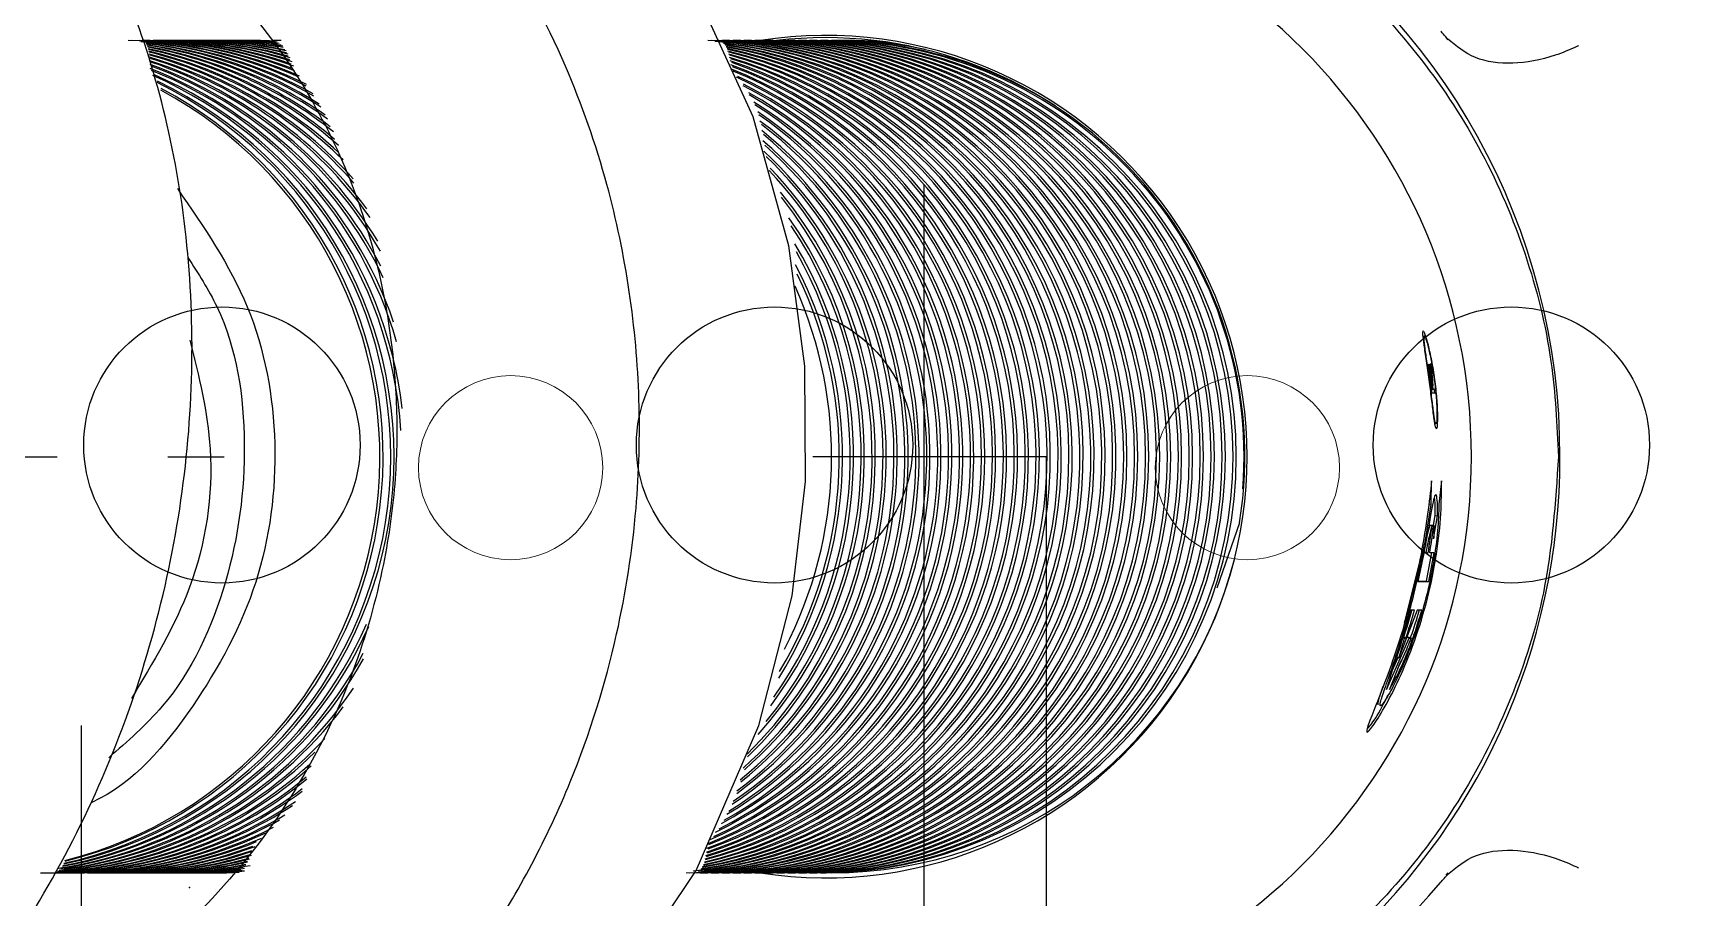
# Model space of a CAD drawing. Header units: millimetres. Extents: x 12325263 to 13848842, y -1463133 to 573208.
# Drawn here: x 12570203.04 to 12570239.25, y -836592.16 to -836573.38 of the extents above; entities that cross this region are included whole.
import ezdxf
from ezdxf.xclip import XClip

# ---------------------------------------------------------------- set-up
doc = ezdxf.new("R2010")
doc.units = ezdxf.units.MM
doc.header["$LTSCALE"] = 1000
doc.header["$XCLIPFRAME"] = 0
doc.linetypes.add('HIDDEN', pattern=[9.525, 6.35, -3.175])
for name, color, linetype in [('fur202301', 252, 'Continuous'), ('WALL', 5, 'Continuous'), ('WALL-SHATCH', 8, 'Continuous'), ('建筑-楼板开洞', 251, 'Continuous')]:
    doc.layers.add(name, color=color, linetype=linetype)

# ---------------------------------------------------------------- blocks, each defined once
blk = doc.blocks.new('adgshg13-A$C7F010FC0')
at = {"layer": 'WALL-SHATCH'}
h = blk.add_hatch(color=256, dxfattribs=at)
h.dxf.hatch_style = 1
h.paths.add_polyline_path([(-60384.171, -16880.895), (-763.165, 197.479), (12587.619, -13153.304), (12587.619, -157996.02), (-162964.851, -188820.432), (-171262.381, -180522.901), (-171262.381, -31310.898), (-150707.191, -10755.708), (-131860.078, -7980.895), (-99162.381, -7980.895), (-99162.381, -4980.895), (-76620.428, -4980.895), (-70107.652, -16880.895)], flags=16)
h.paths.add_polyline_path([(-60091.229, -16380.895), (-646.877, 646.877), (12987.619, -12987.619), (12987.619, -158331.905), (-163100.584, -189250.384), (-171662.381, -180688.586), (-171662.381, -31145.213), (-150777.896, -10260.728), (-131896.687, -7480.895), (-99562.381, -7480.895), (-99562.381, -4580.895), (-76365.552, -4580.895), (-69907.506, -16380.895)])
blk = doc.blocks.new('A$C4C7A72D3')
at = {"layer": 'WALL', "color": 1}
blk.add_blockref('adgshg13-A$C7F010FC0', (210433.012, 205503.569), dxfattribs=at)
blk = doc.blocks.new('asdgaga3w6jka3eyk7a3ek')
at = {"lineweight": 0}
for centre in [(5775.093, 875.202), (5775.093, 859.202)]:
    blk.add_circle(centre, 2, dxfattribs=at)
blk = doc.blocks.new('asdgag波混去水-B')
at = {"layer": 'fur202301'}
for centre, radius in [((0, 0), 52.5), ((0, 0), 40), ((0, 28), 3), ((0, 16), 3), ((0, 0), 3)]:
    blk.add_circle(centre, radius, dxfattribs=at)
blk = doc.blocks.new('asdgag2019070316031892482')
at = {"color": 1, "linetype": 'HIDDEN', "lineweight": 0}
blk.add_blockref('asdgaga3w6jka3eyk7a3ek', (-4068.821, -1261.535), dxfattribs=at)
at = {"lineweight": 0, "xscale": -1}
blk.add_blockref('asdgag波混去水-B', (1705.779, -408.065), dxfattribs=at)
blk = doc.blocks.new('asdgag2019070515155847995')
at = {"color": 1}
for p, q in [((160.817, -401.59), (160.817, -406.486)), ((151.773, -406.197), (151.773, -406.365)), ((151.773, -406.435), (151.773, -406.603)), ((151.773, -406.672), (151.773, -406.84)), ((151.773, -406.91), (151.773, -407.078)), ((154.975, -407.009), (148.721, -407.009)), ((151.773, -407.148), (151.773, -407.315)), ((151.773, -407.385), (151.773, -407.553)), ((151.773, -407.623), (151.773, -407.79)), ((151.773, -407.86), (151.773, -408.028)), ((151.773, -408.098), (151.773, -408.265)), ((151.773, -408.335), (151.773, -408.503)), ((169.861, -408.503), (169.861, -408.335)), ((151.773, -408.573), (151.773, -408.74)), ((169.861, -408.74), (169.861, -408.573)), ((151.773, -408.81), (151.773, -408.978)), ((151.773, -409.048), (151.773, -409.215)), ((160.817, -408.886), (160.817, -410.114)), ((169.861, -408.978), (169.861, -408.81)), ((169.861, -409.215), (169.861, -409.048)), ((151.773, -409.285), (151.773, -409.453)), ((169.861, -409.453), (169.861, -409.285)), ((151.773, -409.523), (151.773, -409.691)), ((151.773, -409.76), (151.773, -409.928)), ((169.861, -409.691), (169.861, -409.523)), ((169.861, -409.928), (169.861, -409.76)), ((151.773, -409.998), (151.773, -410.166)), ((169.861, -410.166), (169.861, -409.998)), ((169.861, -410.403), (169.861, -410.235)), ((169.861, -410.641), (169.861, -410.473)), ((169.861, -410.878), (169.861, -410.711)), ((169.861, -411.353), (169.861, -411.186)), ((151.773, -420.449), (151.773, -420.617)), ((151.773, -420.687), (151.773, -420.855)), ((151.773, -420.924), (151.773, -421.092)), ((169.861, -421.092), (169.861, -420.924)), ((151.773, -421.162), (151.773, -421.33)), ((151.773, -421.399), (151.773, -421.567)), ((169.861, -421.33), (169.861, -421.162)), ((169.861, -421.567), (169.861, -421.399)), ((151.773, -421.637), (151.773, -421.805)), ((169.861, -421.805), (169.861, -421.637)), ((151.773, -421.875), (151.773, -422.042)), ((151.773, -422.112), (151.773, -422.28)), ((169.861, -422.042), (169.861, -421.875)), ((169.861, -422.28), (169.861, -422.112)), ((151.773, -422.35), (151.773, -422.517)), ((169.861, -422.517), (169.861, -422.35)), ((151.773, -422.587), (151.773, -422.755)), ((151.773, -422.825), (151.773, -422.992)), ((169.861, -422.755), (169.861, -422.587)), ((169.861, -422.992), (169.861, -422.825)), ((151.773, -423.062), (151.773, -423.185)), ((160.817, -427.96), (160.817, -422.893)), ((169.861, -423.23), (169.861, -423.062)), ((150.627, -425.313), (166.743, -425.313)), ((160.817, -427.96), (126.179, -427.96)), ((159.379, -432.162), (157.956, -431.67)), ((155.757, -435.354), (156.875, -435.847)), ((156.326, -435.642), (155.757, -435.417)), ((156.165, -435.478), (156.454, -435.606)), ((156.213, -435.597), (156.398, -435.684)), ((156.465, -435.577), (156.447, -435.624)), ((157.484, -436.017), (156.447, -435.624)), ((156.891, -435.697), (156.875, -435.745)), ((156.891, -435.726), (156.875, -435.774)), ((156.875, -435.745), (156.875, -435.774)), ((156.891, -435.799), (156.875, -435.847)), ((156.891, -435.837), (156.875, -435.885)), ((156.875, -435.847), (156.875, -435.885)), ((156.891, -435.799), (156.891, -435.837)), ((157.484, -435.959), (157.484, -435.878)), ((157.484, -436.12), (157.484, -436.017)), ((158.102, -436.032), (158.102, -436.274)), ((158.113, -436.224), (158.102, -436.274)), ((158.102, -436.274), (158.727, -436.385)), ((158.113, -435.982), (158.113, -436.224)), ((158.113, -436.224), (158.736, -436.335)), ((158.736, -436.154), (158.727, -436.205)), ((158.727, -436.205), (158.727, -436.257)), ((159.332, -436.293), (159.128, -436.239)), ((159.789, -436.271), (159.785, -436.322)), ((158.727, -436.385), (158.727, -436.292)), ((159.031, -436.375), (159.533, -436.458)), ((159.332, -436.293), (159.326, -436.343)), ((159.332, -436.328), (159.326, -436.378)), ((159.326, -436.372), (159.538, -436.408)), ((159.538, -436.408), (159.533, -436.458)), ((159.785, -436.322), (160.289, -436.332)), ((160.289, -436.545), (159.785, -436.492)), ((162.194, -436.402), (162.194, -436.346)), ((162.285, -436.366), (162.281, -436.336)), ((162.285, -436.341), (162.284, -436.336)), ((162.285, -436.36), (162.47, -436.337)), ((162.285, -436.341), (162.285, -436.36)), ((162.285, -436.366), (162.285, -436.391)), ((162.729, -436.331), (162.358, -436.357)), ((162.396, -436.322), (162.625, -436.292)), ((162.471, -436.342), (162.841, -436.313)), ((169.934, -436.632), (169.878, -436.688)), ((151.77, -436.684), (151.725, -436.641))]:
    blk.add_line(p, q, dxfattribs=at)
at = {"color": 1, "flags": 128}
for points in [[(141.847, -402.291), (141.772, -402.835), (141.784, -405.234), (142.141, -407.726), (142.892, -410.288), (144.158, -412.973), (146.052, -415.684), (148.63, -418.225), (151.824, -420.359), (154.974, -421.72), (157.796, -422.444), (160.277, -422.738), (162.787, -422.722), (165.403, -422.374), (168.205, -421.599), (171.074, -420.289), (173.947, -418.292), (175.381, -416.929), (176.746, -415.286), (177.976, -413.342), (178.982, -411.077), (179.648, -408.54), (179.9, -405.812), (179.9, -405.812)], [(158.765, -436.129), (157.253, -435.749), (157.202, -435.733)]]:
    blk.add_lwpolyline(points, dxfattribs=at)
at = {"color": 1}
for centre, radius, start, end in [((160.817, -423.172), 9.154, 171.077, 8.923), ((160.823, -423.176), 9.101, 260.8667, 6.7403), ((160.817, -424.649), 12.547, 180.0668, 359.9332), ((160.787, -425.602), 14.3, 180.0261, 229.8522), ((160.816, -423.848), 12.561, 251.7122, 254.6169), ((160.816, -423.848), 12.51, 251.7122, 254.6169), ((160.817, -423.867), 12.565, 260.4258, 263.1833), ((160.817, -423.902), 12.565, 260.4258, 263.1833), ((160.817, -423.857), 12.565, 276.2893, 277.2192), ((160.817, -423.912), 12.565, 276.2893, 276.7063), ((160.817, -423.862), 12.565, 276.7063, 277.5776), ((160.817, -423.887), 12.565, 276.7063, 277.0451), ((160.817, -423.913), 12.564, 278.7523, 279.268)]:
    blk.add_arc(centre, radius, start, end, dxfattribs=at)
for centre, major_axis, ratio, start_param, end_param in [((160.817, -406.128), (9.044, 0), 0.998356, 3.141593, 3.834387), ((160.817, -406.197), (9.044, 0), 0.998356, 3.141593, 3.826633), ((160.817, -406.365), (9.044, 0), 0.998356, 3.141593, 3.78883), ((160.817, -406.435), (9.044, 0), 0.998356, 3.141593, 3.778577), ((160.817, -405.96), (9.044, 0), 0.998356, 3.196537, 3.874688), ((160.817, -405.89), (9.044, 0), 0.998356, 3.208524, 3.879944), ((160.817, -405.722), (9.044, 0), 0.998356, 3.227033, 3.922743), ((160.817, -405.485), (9.044, 0), 0.998356, 3.257528, 4.067094), ((160.817, -405.247), (9.044, 0), 0.998356, 3.288024, 4.205424), ((160.817, -405.177), (9.044, 0), 0.998356, 3.290704, 4.220218), ((160.817, -406.603), (9.044, 0), 0.998356, 3.141593, 3.736438), ((160.817, -406.672), (9.044, 0), 0.998356, 3.141593, 3.718183), ((160.817, -406.84), (9.044, 0), 0.998356, 3.141593, 3.675259), ((160.817, -406.91), (9.044, 0), 0.998356, 3.141593, 3.651204), ((160.817, -405.652), (9.044, 0), 0.998356, 3.250908, 3.968883), ((160.817, -405.415), (9.044, 0), 0.998356, 3.277415, 4.122747), ((160.817, -405.01), (9.044, 0), 0.998356, 3.31852, 4.291689), ((160.817, -404.94), (9.044, 0), 0.998356, 3.327304, 4.298522), ((160.817, -404.772), (9.044, 0), 0.998356, 3.349016, 5.83708), ((160.817, -404.702), (9.044, 0), 0.998356, 3.356999, 5.830119), ((160.817, -404.535), (9.044, 0), 0.998356, 3.379512, 5.7984), ((160.817, -404.465), (9.044, 0), 0.998356, 3.386695, 5.789963), ((160.817, -407.078), (9.044, 0), 0.998356, 3.141593, 3.61408), ((160.817, -407.148), (9.044, 0), 0.998356, 3.141593, 3.584225), ((160.817, -407.315), (9.044, 0), 0.998356, 3.141593, 3.552902), ((160.817, -407.385), (9.044, 0), 0.998356, 3.141593, 3.531244), ((160.817, -407.553), (9.044, 0), 0.998356, 3.141593, 3.502009), ((160.817, -407.623), (9.044, 0), 0.998356, 3.141593, 3.499101), ((160.817, -407.79), (9.044, 0), 0.998356, 3.141593, 3.471001), ((160.817, -407.86), (9.044, 0), 0.998356, 3.141593, 3.466957), ((160.817, -408.028), (9.044, 0), 0.998356, 3.141593, 3.439993), ((160.817, -408.028), (9.044, 0), 0.998356, 5.862099, 6.283185), ((160.817, -408.098), (9.044, 0), 0.998356, 3.141593, 3.434814), ((160.817, -408.265), (9.044, 0), 0.998356, 3.141593, 3.408984), ((160.817, -408.335), (9.044, 0), 0.998356, 3.141593, 3.402671), ((160.817, -407.553), (9.044, 0), 0.998356, 5.760459, 6.2003), ((160.817, -407.86), (9.044, 0), 0.998356, 5.819348, 6.225421), ((160.817, -408.098), (9.044, 0), 0.998356, 5.867261, 6.283185), ((160.817, -408.265), (9.044, 0), 0.998356, 5.899981, 6.283185), ((160.817, -408.335), (9.044, 0), 0.998356, 5.91404, 6.283185), ((160.817, -408.503), (9.044, 0), 0.998356, 3.141593, 3.377976), ((160.817, -408.573), (9.044, 0), 0.998356, 3.141593, 3.370527), ((160.817, -408.74), (9.044, 0), 0.998356, 3.141593, 3.346968), ((160.817, -404.94), (9.044, 0), 0.998356, 4.775114, 5.870275), ((160.817, -405.01), (9.044, 0), 0.998356, 4.828152, 5.87576), ((160.817, -405.177), (9.044, 0), 0.998356, 4.992331, 5.902007), ((160.817, -405.247), (9.044, 0), 0.998356, 5.04169, 5.91384), ((160.817, -405.415), (9.044, 0), 0.998356, 5.156867, 5.930817), ((160.817, -405.485), (9.044, 0), 0.998356, 5.187827, 5.942165), ((160.817, -405.652), (9.044, 0), 0.998356, 5.22859, 5.959626), ((160.817, -405.722), (9.044, 0), 0.998356, 5.256594, 5.970491), ((160.817, -405.89), (9.044, 0), 0.998356, 5.324541, 5.988436), ((160.817, -405.96), (9.044, 0), 0.998356, 5.350133, 5.998817), ((160.817, -406.128), (9.044, 0), 0.998356, 5.430164, 6.017246), ((160.817, -406.197), (9.044, 0), 0.998356, 5.443673, 6.027142), ((160.817, -406.365), (9.044, 0), 0.998356, 5.50636, 6.046055), ((160.817, -406.435), (9.044, 0), 0.998356, 5.531873, 6.055468), ((160.817, -406.603), (9.044, 0), 0.998356, 5.55718, 6.074865), ((160.817, -406.672), (9.044, 0), 0.998356, 5.579786, 6.083793), ((160.817, -406.84), (9.044, 0), 0.998356, 5.608, 6.103675), ((160.817, -406.91), (9.044, 0), 0.998356, 5.627698, 6.112119), ((160.817, -407.078), (9.044, 0), 0.998356, 5.658819, 6.132484), ((160.817, -407.148), (9.044, 0), 0.998356, 5.675611, 6.140445), ((160.817, -407.315), (9.044, 0), 0.998356, 5.709639, 6.160627), ((160.817, -407.385), (9.044, 0), 0.998356, 5.723523, 6.16877), ((160.817, -407.623), (9.044, 0), 0.998356, 5.771436, 6.197096), ((160.817, -407.79), (9.044, 0), 0.998356, 5.811279, 6.213492), ((160.817, -408.503), (9.044, 0), 0.998356, 5.930446, 6.283185), ((160.817, -408.573), (9.044, 0), 0.998356, 5.945147, 6.283185), ((160.817, -408.74), (9.044, 0), 0.998356, 5.962059, 6.283185), ((160.817, -408.81), (9.044, 0), 0.998356, 3.141593, 3.338384), ((160.817, -408.978), (9.044, 0), 0.998356, 3.141593, 3.330739), ((160.817, -409.048), (9.044, 0), 0.998356, 3.141593, 3.30624), ((160.817, -408.81), (9.044, 0), 0.998356, 5.976399, 6.283185), ((160.817, -408.978), (9.044, 0), 0.998356, 5.994512, 6.283185), ((160.817, -409.048), (9.044, 0), 0.998356, 6.007651, 6.283185), ((160.817, -409.215), (9.044, 0), 0.998356, 3.141593, 3.290704), ((160.817, -409.285), (9.044, 0), 0.998356, 3.141593, 3.274097), ((160.817, -409.453), (9.044, 0), 0.998356, 3.141593, 3.250908), ((160.817, -409.215), (9.044, 0), 0.998356, 6.026964, 6.283185), ((160.817, -409.285), (9.044, 0), 0.998356, 6.038903, 6.283185), ((160.817, -409.453), (9.044, 0), 0.998356, 6.059417, 6.283185), ((160.817, -409.523), (9.044, 0), 0.998356, 3.141593, 3.241954), ((160.817, -409.691), (9.044, 0), 0.998356, 3.141593, 3.237685), ((160.817, -409.76), (9.044, 0), 0.998356, 3.141593, 3.20981), ((160.817, -409.523), (9.044, 0), 0.998356, 6.070155, 6.283185), ((160.817, -409.76), (9.044, 0), 0.998356, 6.101407, 6.283185), ((160.817, -409.691), (9.044, 0), 0.998356, 6.107415, 6.283185), ((160.817, -409.928), (9.044, 0), 0.998356, 3.141593, 3.198106), ((160.817, -409.928), (9.044, 0), 0.998356, 6.120759, 6.283185), ((160.817, -409.998), (9.044, 0), 0.998356, 6.132659, 6.283185), ((160.817, -410.166), (9.044, 0), 0.998356, 6.160627, 6.283185), ((160.817, -411.423), (9.044, 0), 0.998356, 3.019034, 3.0455), ((160.817, -410.235), (9.044, 0), 0.998356, 6.163911, 6.283185), ((160.817, -410.473), (9.044, 0), 0.998356, 6.195163, 6.283185), ((160.817, -410.403), (9.044, 0), 0.998356, 6.2003, 6.283185), ((160.817, -410.711), (9.044, 0), 0.998356, 6.226415, 6.283185), ((160.817, -410.641), (9.044, 0), 0.998356, 6.239842, 6.283185), ((160.817, -424.811), (13.067, -5.896), 0.997728, 5.135377, 7.164089), ((160.817, -420.142), (9.044, 0), 0.998356, 3.141593, 6.213492), ((160.817, -420.212), (9.044, 0), 0.998356, 3.141593, 6.202597), ((160.817, -419.429), (9.044, 0), 0.998356, 3.237685, 6.106392), ((160.817, -420.379), (9.044, 0), 0.998356, 3.141593, 6.226672), ((160.817, -420.449), (9.044, 0), 0.998356, 3.141593, 6.231805), ((160.817, -420.617), (9.044, 0), 0.998356, 3.141593, 6.283185), ((160.817, -420.687), (9.044, 0), 0.998356, 3.141593, 6.283185), ((160.817, -419.974), (9.044, 0), 0.998356, 3.186015, 6.173388), ((160.817, -419.904), (9.044, 0), 0.998356, 3.198106, 6.166177), ((160.817, -419.737), (9.044, 0), 0.998356, 3.215739, 6.14418), ((160.817, -419.667), (9.044, 0), 0.998356, 3.237685, 6.136284), ((160.817, -419.499), (9.044, 0), 0.998356, 3.245462, 6.114972), ((160.817, -419.262), (9.044, 0), 0.998356, 3.275186, 6.085764), ((160.817, -419.192), (9.044, 0), 0.998356, 3.284683, 6.076499), ((160.817, -419.024), (9.044, 0), 0.998356, 3.30491, 6.056555), ((160.817, -418.954), (9.044, 0), 0.998356, 3.313754, 6.046607), ((160.817, -418.787), (9.044, 0), 0.998356, 3.334633, 6.027347), ((160.817, -418.717), (9.044, 0), 0.998356, 3.342826, 6.016714), ((160.817, -418.549), (9.044, 0), 0.998356, 3.364357, 5.998139), ((160.817, -418.479), (9.044, 0), 0.998356, 3.371897, 5.986822), ((160.817, -418.312), (9.044, 0), 0.998356, 3.394081, 5.968931), ((160.817, -418.242), (9.044, 0), 0.998356, 3.400968, 5.956929), ((160.817, -418.074), (9.044, 0), 0.998356, 3.423804, 5.939723), ((160.817, -418.004), (9.044, 0), 0.998356, 3.43004, 5.927036), ((160.817, -417.836), (9.044, 0), 0.998356, 3.453528, 5.90964), ((160.817, -417.767), (9.044, 0), 0.998356, 3.459111, 5.897144), ((160.817, -417.599), (9.044, 0), 0.998356, 3.483252, 5.865259), ((160.817, -417.529), (9.044, 0), 0.998356, 3.488182, 5.859742), ((160.817, -417.361), (9.044, 0), 0.998356, 3.512976, 5.820878), ((160.817, -417.292), (9.044, 0), 0.998356, 3.519559, 5.813055), ((160.817, -417.124), (9.044, 0), 0.998356, 3.542699, 5.776497), ((160.817, -420.855), (9.044, 0), 0.998356, 3.141593, 6.283185), ((160.817, -420.924), (9.044, 0), 0.998356, 3.141593, 6.283185), ((160.817, -417.054), (9.044, 0), 0.998356, 3.562972, 5.766369), ((160.817, -416.886), (9.044, 0), 0.998356, 3.587487, 5.732116), ((160.817, -416.816), (9.044, 0), 0.998356, 3.606386, 5.719682), ((160.817, -416.649), (9.044, 0), 0.998356, 3.633053, 5.68902), ((160.817, -416.579), (9.044, 0), 0.998356, 3.6498, 5.676589), ((160.817, -416.411), (9.044, 0), 0.998356, 3.678619, 5.650844), ((160.817, -421.092), (9.044, 0), 0.998356, 3.141593, 6.283185), ((160.817, -421.162), (9.044, 0), 0.998356, 3.141593, 6.283185), ((160.817, -421.33), (9.044, 0), 0.998356, 3.141593, 6.283185), ((160.817, -421.399), (9.044, 0), 0.998356, 3.141593, 6.283185), ((160.817, -416.341), (9.044, 0), 0.998356, 3.693214, 5.637003), ((160.817, -416.174), (9.044, 0), 0.998356, 3.724186, 5.612668), ((160.817, -416.104), (9.044, 0), 0.998356, 3.736627, 5.597416), ((160.817, -415.936), (9.044, 0), 0.998356, 3.769752, 5.574492), ((160.817, -415.866), (9.044, 0), 0.998356, 3.780041, 5.557829), ((160.817, -415.699), (9.044, 0), 0.998356, 3.815318, 5.536316), ((160.817, -415.629), (9.044, 0), 0.998356, 3.823455, 5.518243), ((160.817, -415.461), (9.044, 0), 0.998356, 3.860884, 5.478383), ((160.817, -415.391), (9.044, 0), 0.998356, 3.866869, 5.470339), ((160.817, -421.567), (9.044, 0), 0.998356, 3.141593, 6.283185), ((160.817, -421.637), (9.044, 0), 0.998356, 3.141593, 6.283185), ((160.817, -415.224), (9.044, 0), 0.998356, 3.906451, 5.401296), ((160.817, -415.154), (9.044, 0), 0.998356, 3.915811, 5.385581), ((160.817, -414.986), (9.044, 0), 0.998356, 3.98092, 5.324209), ((160.817, -421.805), (9.044, 0), 0.998356, 3.141593, 6.283185), ((160.817, -421.875), (9.044, 0), 0.998356, 3.141593, 6.283185), ((160.817, -422.042), (9.044, 0), 0.998356, 3.141593, 6.283185), ((160.817, -422.112), (9.044, 0), 0.998356, 3.141593, 6.283185), ((160.817, -414.916), (9.044, 0), 0.998356, 4.022664, 5.300823), ((160.817, -414.749), (9.044, 0), 0.998356, 4.070721, 5.249201), ((160.817, -414.679), (9.044, 0), 0.998356, 4.096194, 5.227165), ((160.817, -414.511), (9.044, 0), 0.998356, 4.151112, 5.191859), ((160.817, -422.28), (9.044, 0), 0.998356, 3.141593, 6.283185), ((160.817, -422.35), (9.044, 0), 0.998356, 3.141593, 6.283185), ((160.817, -422.517), (9.044, 0), 0.998356, 3.141593, 6.283185), ((160.817, -414.441), (9.044, 0), 0.998356, 4.169725, 5.166044), ((160.817, -414.273), (9.044, 0), 0.998356, 4.231504, 5.134517), ((160.817, -424.811), (13.067, 5.896), 0.997728, 2.573332, 4.289401), ((160.817, -422.587), (9.044, 0), 0.998356, 3.141593, 6.283185), ((160.817, -422.755), (9.044, 0), 0.998356, 3.141593, 6.283185), ((160.817, -422.825), (9.044, 0), 0.998356, 3.141593, 6.283185), ((160.817, -422.992), (9.044, 0), 0.998356, 3.141593, 6.283185), ((160.817, -423.062), (9.044, 0), 0.998356, 3.141593, 6.283185), ((160.817, -423.23), (9.044, 0), 0.998356, 4.635035, 6.283185), ((160.817, -423.3), (9.044, 0), 0.998356, 3.141593, 4.462799), ((160.817, -423.3), (9.044, 0), 0.998356, 5.715143, 6.283185), ((160.817, -423.467), (9.044, 0), 0.998356, 6.073761, 6.283185), ((160.817, -423.537), (9.044, 0), 0.998356, 6.122503, 6.283185), ((160.817, -423.705), (9.044, 0), 0.998356, 6.189976, 6.283185)]:
    blk.add_ellipse(centre, major_axis=major_axis, ratio=ratio, start_param=start_param, end_param=end_param, dxfattribs=at)
for points, knots in [([(142.897, -384.469), (142.774, -384.754), (142.459, -385.487), (142.08, -386.775), (141.696, -388.645), (141.554, -390.945), (141.828, -393.549), (142.5, -396), (143.478, -398.223), (144.73, -400.275), (146.312, -402.25), (148.298, -404.152), (150.657, -405.866), (153.301, -407.3), (156.146, -408.394), (159.113, -409.119), (162.112, -409.453), (165.056, -409.401), (167.855, -408.979), (170.38, -408.237), (172.541, -407.274), (174.425, -406.122), (176.203, -404.669), (177.831, -402.806), (179.015, -400.732), (179.698, -398.737), (180.016, -396.847), (180.029, -394.931), (179.734, -393.129), (179.224, -391.574), (178.811, -390.581), (178.495, -390.06), (178.427, -389.948)], [0, 0, 0, 0, 0.013566, 0.034943, 0.058934, 0.098142, 0.136731, 0.173952, 0.208454, 0.241154, 0.276338, 0.314444, 0.354319, 0.394514, 0.435046, 0.475894, 0.51645, 0.556564, 0.596271, 0.634668, 0.669498, 0.700751, 0.73488, 0.775775, 0.818164, 0.851593, 0.880283, 0.913237, 0.947778, 0.970778, 0.993743, 1, 1, 1, 1]), ([(142.472, -395.446), (142.364, -395.767), (141.931, -397.054), (141.704, -399.351), (141.761, -402.309), (142.343, -405.224), (143.39, -408.044), (144.99, -410.821), (147.247, -413.513), (150.185, -415.885), (153.531, -417.662), (156.753, -418.665), (159.558, -419.098), (162.063, -419.165), (164.425, -418.953), (166.865, -418.445), (169.484, -417.528), (172.236, -416.059), (174.866, -413.975), (177.05, -411.398), (178.556, -408.732), (179.476, -406.074), (179.899, -403.492), (179.94, -401.112), (179.681, -399.687), (179.563, -399.042)], [0, 0, 0, 0, 0.015214, 0.060977, 0.104986, 0.149309, 0.193678, 0.24012, 0.291901, 0.349755, 0.407596, 0.456922, 0.497367, 0.53196, 0.566718, 0.602097, 0.642973, 0.690731, 0.743898, 0.795877, 0.844688, 0.889455, 0.930669, 0.968591, 1, 1, 1, 1]), ([(173.642, -406.55), (173.335, -407.145), (172.672, -408.432), (171.226, -410.103), (169.377, -411.597), (167.356, -412.686), (165.462, -413.35), (163.687, -413.719), (161.999, -413.88), (160.265, -413.856), (158.306, -413.583), (155.991, -412.931), (153.515, -411.726), (151.234, -410.002), (149.486, -408.002), (148.304, -406.015), (147.618, -404.397), (147.436, -403.456), (147.385, -403.192)], [0, 0, 0, 0, 0.063745, 0.137779, 0.213474, 0.281742, 0.339746, 0.389304, 0.437461, 0.484243, 0.537359, 0.604896, 0.686093, 0.771126, 0.846192, 0.913377, 0.975753, 1, 1, 1, 1]), ([(166.643, -409.097), (165.817, -409.666), (164.152, -410.813), (161.102, -411.369), (158.024, -410.974), (155.356, -409.524), (153.713, -408.149), (153.297, -407.228), (153.295, -407.223)], [0, 0, 0, 0, 0.197167, 0.397566, 0.597965, 0.798364, 0.998763, 1, 1, 1, 1]), ([(165.149, -409.323), (164.8, -409.549), (163.6, -410.326), (161.081, -410.693), (158.07, -410.29), (155.646, -409.185), (154.629, -408.013), (154.275, -407.605)], [0, 0, 0, 0, 0.104104, 0.357563, 0.611021, 0.864479, 1, 1, 1, 1]), ([(163.351, -409.368), (162.569, -409.562), (160.8, -410.002), (157.992, -409.568), (156.344, -408.571), (155.562, -408.098)], [0, 0, 0, 0, 0.294249, 0.665287, 1, 1, 1, 1]), ([(160.817, -439.085), (159.824, -439.021), (158.032, -438.905), (155.552, -438.109), (153.406, -437.037), (151.476, -435.605), (149.804, -433.877), (148.451, -431.887), (147.439, -429.696), (146.815, -427.361), (146.58, -424.948), (146.768, -422.531), (147.328, -420.159), (148.029, -418.7), (148.379, -417.971)], [0, 0, 0, 0, 0.101028, 0.182256, 0.263485, 0.34474, 0.425997, 0.507553, 0.589112, 0.671078, 0.753046, 0.83533, 0.917613, 1, 1, 1, 1]), ([(173.509, -418.597), (173.86, -419.365), (174.547, -420.871), (174.965, -423.311), (175.026, -425.737), (174.657, -428.141), (173.9, -430.451), (172.756, -432.596), (171.276, -434.521), (169.488, -436.159), (167.46, -437.478), (165.239, -438.42), (163.002, -438.982), (161.509, -439.053), (160.817, -439.085)], [0, 0, 0, 0, 0.087897, 0.172136, 0.256376, 0.340633, 0.424889, 0.50909, 0.593289, 0.677144, 0.760998, 0.844434, 0.927869, 1, 1, 1, 1]), ([(160.289, -436.332), (160.061, -436.306), (159.612, -436.255), (158.702, -436.113), (157.737, -435.902), (156.789, -435.631), (155.96, -435.34), (155.322, -435.085), (154.922, -434.928), (154.786, -434.907), (154.922, -435.036), (155.322, -435.293), (155.961, -435.625), (156.79, -435.967), (157.739, -436.258), (158.706, -436.453), (159.619, -436.549), (160.065, -436.546), (160.289, -436.545)], [0, 0, 0, 0, 0.063279, 0.124982, 0.187628, 0.250052, 0.312537, 0.375029, 0.437524, 0.500019, 0.562514, 0.625009, 0.687499, 0.749985, 0.812464, 0.874945, 0.937426, 1, 1, 1, 1]), ([(154.916, -434.944), (154.935, -434.963), (154.986, -435.018), (155.243, -435.191), (155.546, -435.343), (155.632, -435.386)], [0, 0, 0, 0, 0.283291, 0.797767, 1, 1, 1, 1]), ([(155.421, -435.175), (155.439, -435.17), (155.474, -435.16), (155.713, -435.242), (155.828, -435.282)], [0, 0, 0, 0, 0.5212978, 1, 1, 1, 1]), ([(159.785, -436.492), (159.602, -436.486), (159.238, -436.473), (158.523, -436.383), (157.747, -436.219), (156.987, -435.994), (156.319, -435.736), (155.8, -435.49), (155.473, -435.3), (155.362, -435.203), (155.474, -435.214), (155.801, -435.325), (156.321, -435.509), (156.99, -435.726), (157.75, -435.936), (158.523, -436.111), (159.25, -436.24), (159.606, -436.295), (159.785, -436.322)], [0, 0, 0, 0, 0.0626909, 0.1250757, 0.1875774, 0.2500605, 0.3125478, 0.3750386, 0.4375304, 0.500022, 0.5625143, 0.6250087, 0.6875, 0.7499857, 0.8124664, 0.8749591, 0.9374286, 1, 1, 1, 1]), ([(157.484, -435.878), (157.281, -435.822), (156.874, -435.708), (156.362, -435.543), (155.96, -435.409), (155.825, -435.372), (155.757, -435.354)], [0, 0, 0, 0, 0.250008, 0.500006, 0.75002, 1, 1, 1, 1]), ([(155.757, -435.417), (155.825, -435.458), (155.96, -435.54), (156.362, -435.729), (156.874, -435.934), (157.281, -436.058), (157.484, -436.12)], [0, 0, 0, 0, 0.250033, 0.500041, 0.750045, 1, 1, 1, 1]), ([(156.875, -435.885), (156.749, -435.835), (156.497, -435.736), (156.383, -435.673), (156.326, -435.642)], [0, 0, 0, 0, 0.499996, 1, 1, 1, 1]), ([(156.447, -435.624), (156.504, -435.64), (156.618, -435.671), (156.789, -435.72), (156.875, -435.745)], [0, 0, 0, 0, 0.5007294, 1, 1, 1, 1]), ([(156.879, -435.872), (156.888, -435.876), (157.066, -435.945), (157.287, -436.01), (157.498, -436.071)], [0, 0, 0, 0, 0.051044, 1, 1, 1, 1]), ([(159.533, -436.458), (159.639, -436.459), (159.85, -436.461), (159.996, -436.439), (160, -436.407), (159.851, -436.366), (159.563, -436.314), (159.156, -436.244), (158.658, -436.154), (158.288, -436.072), (158.102, -436.032)], [0, 0, 0, 0, 0.125016, 0.25002, 0.375022, 0.500023, 0.625025, 0.750027, 0.875027, 1, 1, 1, 1]), ([(159.326, -436.343), (159.269, -436.327), (159.156, -436.293), (158.87, -436.234), (158.727, -436.205)], [0, 0, 0, 0, 0.500108, 1, 1, 1, 1]), ([(163.552, -436.148), (163.534, -436.145), (163.499, -436.137), (163.3, -436.163), (163.087, -436.194), (162.84, -436.23), (162.56, -436.27), (162.281, -436.306), (162.013, -436.34), (161.774, -436.369), (161.594, -436.393), (161.462, -436.414), (161.395, -436.436), (161.476, -436.456), (161.721, -436.461), (162.076, -436.445), (162.497, -436.4), (162.846, -436.343), (163.091, -436.292), (163.302, -436.241), (163.457, -436.195), (163.541, -436.162), (163.548, -436.153), (163.552, -436.148)], [0, 0, 0, 0, 0.061979, 0.124772, 0.155908, 0.187552, 0.250158, 0.281428, 0.312856, 0.375442, 0.406917, 0.438098, 0.50067, 0.563063, 0.625545, 0.688036, 0.750513, 0.813078, 0.844179, 0.875957, 0.938631, 0.969649, 1, 1, 1, 1]), ([(163.444, -436.172), (163.429, -436.168), (163.398, -436.161), (163.217, -436.183), (163.026, -436.21), (162.804, -436.242), (162.552, -436.277), (162.301, -436.31), (162.06, -436.341), (161.795, -436.374), (161.577, -436.406), (161.508, -436.431), (161.57, -436.445), (161.689, -436.449), (161.853, -436.448), (162.069, -436.436), (162.31, -436.413), (162.56, -436.383), (162.872, -436.332), (163.187, -436.263), (163.403, -436.201), (163.431, -436.182), (163.444, -436.172)], [0, 0, 0, 0, 0.062397, 0.124985, 0.15611, 0.187618, 0.250303, 0.281839, 0.313004, 0.3756, 0.438064, 0.500508, 0.563114, 0.594292, 0.625831, 0.688509, 0.720016, 0.751123, 0.813707, 0.876137, 0.93807, 1, 1, 1, 1]), ([(162.828, -436.275), (162.827, -436.276), (162.825, -436.279), (162.803, -436.286), (162.767, -436.294), (162.702, -436.307), (162.598, -436.325), (162.513, -436.337), (162.471, -436.342)], [0, 0, 0, 0, 0.1286948, 0.250617, 0.3754175, 0.5004061, 0.7494988, 1, 1, 1, 1]), ([(162.625, -436.292), (162.653, -436.288), (162.71, -436.281), (162.777, -436.273), (162.822, -436.271), (162.826, -436.273), (162.828, -436.275)], [0, 0, 0, 0, 0.250153, 0.500141, 0.74983, 1, 1, 1, 1]), ([(151.567, -436.532), (151.591, -436.553), (151.641, -436.595), (151.703, -436.648), (151.73, -436.672), (151.739, -436.68)], [0, 0, 0, 0, 0.392499, 0.789346, 1, 1, 1, 1]), ([(159.326, -436.378), (159.295, -436.381), (159.234, -436.387), (159.099, -436.379), (159.031, -436.375)], [0, 0, 0, 0, 0.500062, 1, 1, 1, 1]), ([(159.538, -436.408), (159.647, -436.409), (159.832, -436.411), (159.9, -436.398), (159.928, -436.393)], [0, 0, 0, 0, 0.593147, 1, 1, 1, 1]), ([(162.47, -436.337), (162.501, -436.333), (162.561, -436.325), (162.636, -436.313), (162.686, -436.304), (162.715, -436.297), (162.734, -436.292), (162.737, -436.29), (162.738, -436.289)], [0, 0, 0, 0, 0.260163, 0.500161, 0.626163, 0.750014, 0.874974, 1, 1, 1, 1]), ([(162.738, -436.289), (162.737, -436.288), (162.734, -436.287), (162.714, -436.288), (162.686, -436.29), (162.637, -436.296), (162.563, -436.306), (162.505, -436.314), (162.474, -436.318)], [0, 0, 0, 0, 0.124978, 0.249928, 0.376016, 0.499942, 0.740749, 1, 1, 1, 1]), ([(169.895, -436.681), (169.908, -436.669), (169.936, -436.644), (169.998, -436.592), (170.042, -436.554), (170.065, -436.535)], [0, 0, 0, 0, 0.2858429, 0.6349391, 1, 1, 1, 1]), ([(151.739, -436.68), (151.892, -436.866), (152.199, -437.238), (152.31, -438.077), (152.167, -438.856), (151.97, -439.34), (151.889, -439.507), (151.883, -439.519)], [0, 0, 0, 0, 0.282523, 0.56504, 0.847699, 0.988713, 1, 1, 1, 1]), ([(169.75, -439.52), (169.744, -439.508), (169.662, -439.341), (169.466, -438.857), (169.323, -438.078), (169.435, -437.239), (169.741, -436.867), (169.895, -436.681)], [0, 0, 0, 0, 0.0113631, 0.1523907, 0.4350172, 0.7175059, 1, 1, 1, 1])]:
    blk.add_open_spline(points, degree=3, knots=knots, dxfattribs=at)
blk.add_open_spline([(141.688, -389.994), (141.522, -390.072), (140.258, -390.667), (138.035, -392.05), (135.059, -394.142), (132.291, -396.511), (129.736, -399.105), (127.418, -401.913), (125.353, -404.911), (123.557, -408.078), (122.043, -411.388), (120.824, -414.817), (119.908, -418.339), (119.302, -421.928), (119.011, -425.555), (119.038, -429.194), (119.381, -432.816), (120.038, -436.395), (121.004, -439.904), (122.272, -443.315), (123.833, -446.603), (125.674, -449.743), (127.781, -452.711), (130.139, -455.484), (132.73, -458.043), (135.533, -460.366), (138.529, -462.437), (141.693, -464.24), (145.003, -465.761), (148.432, -466.989), (151.956, -467.914), (155.546, -468.529), (159.177, -468.83), (162.821, -468.814), (166.449, -468.482), (170.034, -467.835), (173.55, -466.879), (176.969, -465.622), (180.266, -464.072), (183.415, -462.241), (186.392, -460.144), (189.176, -457.795), (191.744, -455.214), (194.078, -452.419), (196.159, -449.433), (197.973, -446.276), (199.504, -442.974), (200.742, -439.552), (201.678, -436.035), (202.303, -432.45), (202.614, -428.824), (202.608, -425.185), (202.285, -421.561), (201.648, -417.978), (200.7, -414.464), (199.451, -411.046), (197.909, -407.75), (196.085, -404.6), (193.994, -401.62), (191.651, -398.834), (189.074, -396.262), (186.285, -393.92), (183.295, -391.846), (180.783, -390.344), (179.228, -389.639), (178.777, -389.435)], degree=3, knots=[0, 0, 0, 0, 0.002464, 0.018712, 0.034959, 0.051206, 0.067452, 0.083698, 0.099943, 0.116187, 0.132431, 0.148674, 0.164917, 0.181159, 0.197401, 0.213642, 0.229884, 0.246125, 0.262366, 0.278608, 0.29485, 0.311092, 0.327334, 0.343577, 0.359821, 0.376065, 0.39231, 0.408556, 0.424802, 0.441049, 0.457296, 0.473544, 0.489792, 0.506041, 0.52229, 0.538538, 0.554787, 0.571035, 0.587284, 0.603532, 0.619779, 0.636026, 0.652272, 0.668518, 0.684763, 0.701007, 0.717251, 0.733494, 0.749737, 0.765979, 0.782221, 0.798462, 0.814704, 0.830945, 0.847186, 0.863428, 0.87967, 0.895912, 0.912154, 0.928397, 0.944641, 0.960885, 0.97713, 0.993376, 1, 1, 1, 1])
blk.add_point((151.455, -409.359), dxfattribs=at)
blk = doc.blocks.new('sdfgsdffhg')
at = {"layer": 'fur202301', "xscale": -1, "rotation": 90}
blk.add_blockref('asdgag2019070316031892482', (-11256.826, 39180.258, 0), dxfattribs=at)
at = {"layer": 'fur202301', "rotation": 90}
blk.add_blockref('asdgag2019070515155847995', (-11286.825, 37313.408, 0), dxfattribs=at)

msp = doc.modelspace()

# ---------------------------------------------------------------- block references
ref = msp.add_blockref('A$C4C7A72D3', (12385714.853, -906209.521), dxfattribs=dict(rotation=350.041249254255))
XClip(ref).set_block_clipping_path([(223442.8584877662, 85923.1187333744), (220542.7961432356, 85923.1422391906), (220542.8579492103, 89292.823275506), (211526.9150355905, 89292.8101311298), (210631.4331447985, 94392.8080583527), (206113.3685902953, 94392.8025418455), (206001.4315187763, 95030.3127344656), (204376.2826588508, 94744.9613686837), (203364.4570056833, 100506.9030052917), (197947.3947122637, 99555.7482674252), (192482.3428474721, 130679.4765393781), (190118.7804593667, 130264.4504016289), (191623.4071957469, 121695.6427078634), (177046.6486519482, 119136.2011700841), (175707.6223907359, 126760.8483765714), (173902.988371335, 128026.4039125028), (169528.3854461554, 127258.2903269802), (169070.0967394859, 129868.3614864857), (163308.2517458182, 128856.6693391807), (163766.52659606, 126246.6171700556), (159679.1795131005, 125528.9180921423), (170669.6888374612, 62935.797914044), (167222.1989369914, 62330.4650948944), (167939.7759490944, 58243.6808593175), (171386.9528796654, 58848.2912487988), (172857.0656793863, 50477.0032648193), (165962.5026008021, 49266.4230898353), (168037.7813034765, 37447.1796448426), (140649.9584970828, 32638.2390106404), (115387.9799239188, 28202.5781787895), (95598.7254695911, 140907.4332163476), (226939.476109907, 163968.8668500402), (240128.6952811591, 88852.8973128139)])

# ---------------------------------------------------------------- next in the draw order: hatches: boundary and pattern name
at = {"layer": '建筑-楼板开洞'}
h = msp.add_hatch(dxfattribs=at)
h.set_pattern_fill('DASH', color=256, scale=500)
h.set_pattern_definition([(0, (0, 0), (476.25, 476.25), [476.25, -476.25])])
h.paths.add_polyline_path([(12597696.741, -842386.786), (12590696.811, -842386.901), (12590697.067, -843986.786), (12595796.811, -843986.852), (12595797.067, -849736.852), (12588796.811, -849736.786), (12588796.811, -851936.786), (12564896.811, -851936.786), (12564896.811, -816186.786), (12568846.811, -816186.786), (12568846.811, -816040), (12568846.811, -807536.786), (12574696.829, -807536.802), (12574696.771, -810386.786), (12575896.811, -810386.786), (12579055.235, -810386.784), (12580496.915, -811828.207), (12580696.915, -819086.85), (12595696.917, -819086.721), (12595696.898, -812786.786), (12597696.659, -812786.786)])

# ---------------------------------------------------------------- next in the draw order: block references
msp.add_blockref('sdfgsdffhg', (12581083.899, -874056.804, 0))

doc.saveas('drawing.dxf')
